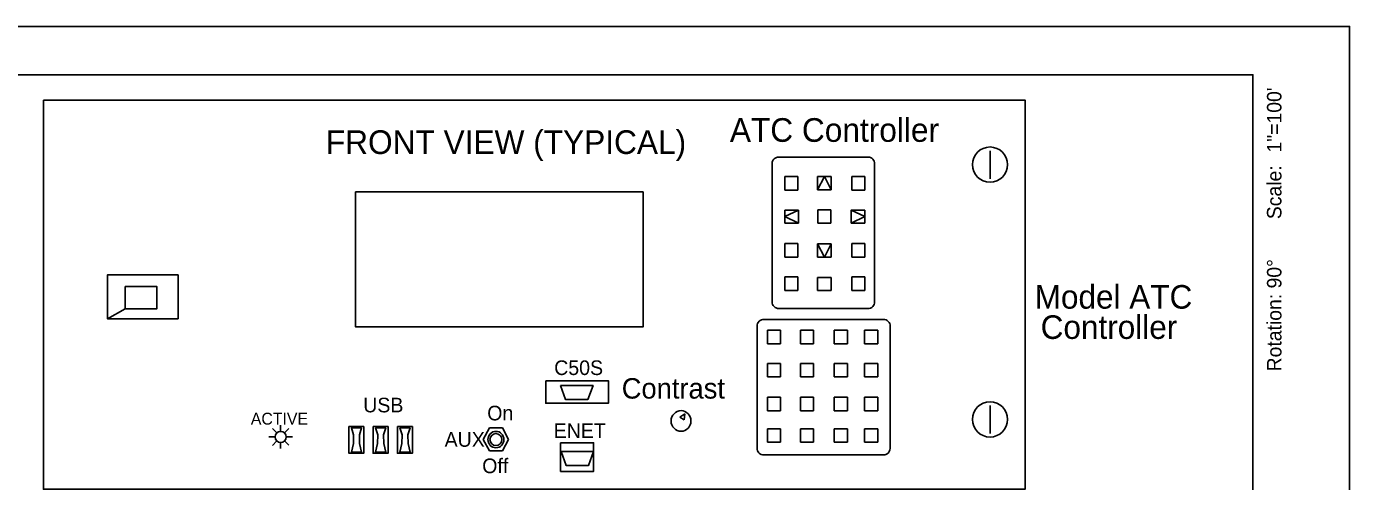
# Model space of a CAD drawing. Extents: x -9045 to 5486, y -3182 to 3962.
# Drawn here: x -2031 to -1345, y 1253 to 1489 of the extents above; entities that cross this region are included whole.
import ezdxf

# ---------------------------------------------------------------- set-up
doc = ezdxf.new("R2010")
doc.units = 0
for name, color, linetype in [('#plot_layout', 7, 'Continuous'), ('#plot_shape', 7, 'Continuous'), ('Level 15', 7, 'Continuous'), ('Level 16', 7, 'Continuous'), ('Level 5', 7, 'Continuous'), ('Level 6', 7, 'Continuous'), ('P_ODOT_PLAN_Border', 7, 'Continuous')]:
    doc.layers.add(name, color=color, linetype=linetype)

msp = doc.modelspace()

# ---------------------------------------------------------------- linework, layer by layer
at = {"layer": '#plot_shape'}
msp.add_lwpolyline([(-1345.42, -211.19), (-1345.42, 1488.81), (-2445.42, 1488.81), (-2445.42, -211.19)], close=True, dxfattribs=at)
at = {"layer": 'Level 15'}
for p, q in [((-2021.72, 1450.71), (-2021.72, 1450.71)), ((-2021.72, 1450.71), (-2021.72, 1450.71)), ((-1640.9, 1421.24), (-1594.75, 1421.24)), ((-1531.57, 1424.5), (-1531.57, 1409.95)), ((-1644.41, 1346.35), (-1644.41, 1417.85)), ((-1591.34, 1346.32), (-1591.34, 1417.72)), ((-1637.85, 1411.13), (-1631.08, 1411.13)), ((-1637.85, 1404.12), (-1637.85, 1411.13)), ((-1631.08, 1411.13), (-1631.08, 1404.12)), ((-1620.86, 1404.35), (-1620.86, 1411.13)), ((-1620.86, 1411.13), (-1613.85, 1411.13)), ((-1613.85, 1411.13), (-1613.85, 1404.35)), ((-1603.19, 1411.13), (-1596.42, 1411.13)), ((-1603.19, 1404.12), (-1603.19, 1411.13)), ((-1596.42, 1411.13), (-1596.42, 1404.12)), ((-1631.08, 1404.12), (-1637.85, 1404.12)), ((-1613.85, 1404.35), (-1620.86, 1404.35)), ((-1596.42, 1404.12), (-1603.19, 1404.12)), ((-1637.85, 1387.07), (-1637.85, 1393.84)), ((-1637.85, 1393.84), (-1630.84, 1393.84)), ((-1630.84, 1393.84), (-1630.84, 1387.07)), ((-1620.74, 1393.96), (-1613.97, 1393.96)), ((-1620.74, 1386.95), (-1620.74, 1393.96)), ((-1613.97, 1393.96), (-1613.97, 1386.95)), ((-1603.43, 1387.07), (-1603.43, 1393.84)), ((-1603.43, 1393.84), (-1596.42, 1393.84)), ((-1596.42, 1393.84), (-1596.42, 1387.07)), ((-1630.84, 1387.07), (-1637.85, 1387.07)), ((-1613.97, 1386.95), (-1620.74, 1386.95)), ((-1596.42, 1387.07), (-1603.43, 1387.07)), ((-1637.85, 1376.51), (-1631.08, 1376.51)), ((-1637.85, 1369.5), (-1637.85, 1376.51)), ((-1631.08, 1376.51), (-1631.08, 1369.5)), ((-1620.86, 1369.5), (-1620.86, 1376.27)), ((-1620.86, 1376.27), (-1613.85, 1376.27)), ((-1613.85, 1376.27), (-1613.85, 1369.5)), ((-1603.19, 1376.51), (-1596.42, 1376.51)), ((-1603.19, 1369.5), (-1603.19, 1376.51)), ((-1596.42, 1376.51), (-1596.42, 1369.5)), ((-1631.08, 1369.5), (-1637.85, 1369.5)), ((-1613.85, 1369.5), (-1620.86, 1369.5)), ((-1596.42, 1369.5), (-1603.19, 1369.5)), ((-1637.85, 1359.18), (-1631.08, 1359.18)), ((-1637.85, 1352.17), (-1637.85, 1359.18)), ((-1631.08, 1359.18), (-1631.08, 1352.17)), ((-1620.86, 1352.17), (-1620.86, 1358.94)), ((-1620.86, 1358.94), (-1613.85, 1358.94)), ((-1613.85, 1358.94), (-1613.85, 1352.17)), ((-1603.19, 1359.18), (-1596.42, 1359.18)), ((-1603.19, 1352.17), (-1603.19, 1359.18)), ((-1596.42, 1359.18), (-1596.42, 1352.17)), ((-1631.08, 1352.17), (-1637.85, 1352.17)), ((-1613.85, 1352.17), (-1620.86, 1352.17)), ((-1596.42, 1352.17), (-1603.19, 1352.17)), ((-1641, 1342.88), (-1594.78, 1342.88)), ((-1979.41, 1342.71), (-1988.59, 1337.56)), ((-1649.08, 1337.21), (-1586.69, 1337.21)), ((-1652.2, 1333.66), (-1652.2, 1270.61)), ((-1646.89, 1331.62), (-1640.12, 1331.62)), ((-1646.89, 1324.61), (-1646.89, 1331.62)), ((-1640.12, 1331.62), (-1640.12, 1324.61)), ((-1629.78, 1331.62), (-1623.01, 1331.62)), ((-1629.78, 1324.61), (-1629.78, 1331.62)), ((-1623.01, 1331.62), (-1623.01, 1324.61)), ((-1612.23, 1331.62), (-1605.46, 1331.62)), ((-1612.23, 1324.61), (-1612.23, 1331.62)), ((-1605.46, 1331.62), (-1605.46, 1324.61)), ((-1596.5, 1331.62), (-1589.73, 1331.62)), ((-1596.5, 1324.61), (-1596.5, 1331.62)), ((-1589.73, 1331.62), (-1589.73, 1324.61)), ((-1583.31, 1333.73), (-1583.31, 1270.49)), ((-1640.12, 1324.61), (-1646.89, 1324.61)), ((-1623.01, 1324.61), (-1629.78, 1324.61)), ((-1605.46, 1324.61), (-1612.23, 1324.61)), ((-1589.73, 1324.61), (-1596.5, 1324.61)), ((-1646.89, 1314.45), (-1640.12, 1314.45)), ((-1646.89, 1307.44), (-1646.89, 1314.45)), ((-1640.12, 1314.45), (-1640.12, 1307.44)), ((-1629.78, 1314.45), (-1623.01, 1314.45)), ((-1629.78, 1307.44), (-1629.78, 1314.45)), ((-1623.01, 1314.45), (-1623.01, 1307.44)), ((-1612.23, 1314.45), (-1605.46, 1314.45)), ((-1612.23, 1307.44), (-1612.23, 1314.45)), ((-1605.46, 1314.45), (-1605.46, 1307.44)), ((-1596.5, 1314.45), (-1589.73, 1314.45)), ((-1596.5, 1307.44), (-1596.5, 1314.45)), ((-1589.73, 1314.45), (-1589.73, 1307.44)), ((-1640.12, 1307.44), (-1646.89, 1307.44)), ((-1623.01, 1307.44), (-1629.78, 1307.44)), ((-1605.46, 1307.44), (-1612.23, 1307.44)), ((-1589.73, 1307.44), (-1596.5, 1307.44)), ((-1646.89, 1297), (-1640.12, 1297)), ((-1646.89, 1289.99), (-1646.89, 1297)), ((-1640.12, 1297), (-1640.12, 1289.99)), ((-1629.78, 1297), (-1623.01, 1297)), ((-1629.78, 1289.99), (-1629.78, 1297)), ((-1623.01, 1297), (-1623.01, 1289.99)), ((-1612.23, 1297), (-1605.46, 1297)), ((-1612.23, 1289.99), (-1612.23, 1297)), ((-1605.46, 1297), (-1605.46, 1289.99)), ((-1596.5, 1297), (-1589.73, 1297)), ((-1596.5, 1289.99), (-1596.5, 1297)), ((-1589.73, 1297), (-1589.73, 1289.99)), ((-1689.65, 1288.3), (-1692.17, 1286.72)), ((-1689.65, 1288.3), (-1692.17, 1286.72)), ((-1689.95, 1285.34), (-1689.65, 1288.29)), ((-1689.95, 1285.34), (-1689.65, 1288.29)), ((-1689.65, 1288.3), (-1689.88, 1287.93)), ((-1689.65, 1288.29), (-1689.65, 1288.3)), ((-1689.65, 1288.29), (-1689.65, 1288.3)), ((-1640.12, 1289.99), (-1646.89, 1289.99)), ((-1623.01, 1289.99), (-1629.78, 1289.99)), ((-1605.46, 1289.99), (-1612.23, 1289.99)), ((-1589.73, 1289.99), (-1596.5, 1289.99)), ((-1531.58, 1292.76), (-1531.58, 1278.21)), ((-1898.91, 1279.32), (-1898.91, 1282.48)), ((-1692.17, 1286.72), (-1689.95, 1285.34)), ((-1692.17, 1286.72), (-1689.95, 1285.34)), ((-1901.81, 1276.4), (-1904.98, 1276.4)), ((-1900.92, 1278.5), (-1903.12, 1280.77)), ((-1900.96, 1274.33), (-1903.11, 1272.01)), ((-1896.84, 1278.46), (-1894.75, 1280.83)), ((-1896.84, 1274.34), (-1894.62, 1272.1)), ((-1895.99, 1276.4), (-1892.83, 1276.4)), ((-1790.7, 1281.07), (-1794.04, 1275.08)), ((-1794.04, 1275.08), (-1790.7, 1269.15)), ((-1790.7, 1281.07), (-1784.11, 1281.07)), ((-1780.85, 1275.05), (-1784.11, 1281.07)), ((-1784.11, 1269.15), (-1780.85, 1275.05)), ((-1646.89, 1280.67), (-1640.12, 1280.67)), ((-1646.89, 1273.66), (-1646.89, 1280.67)), ((-1640.12, 1280.67), (-1640.12, 1273.66)), ((-1629.78, 1280.67), (-1623.01, 1280.67)), ((-1629.78, 1273.66), (-1629.78, 1280.67)), ((-1623.01, 1280.67), (-1623.01, 1273.66)), ((-1612.23, 1280.67), (-1605.46, 1280.67)), ((-1612.23, 1273.66), (-1612.23, 1280.67)), ((-1605.46, 1280.67), (-1605.46, 1273.66)), ((-1596.5, 1280.67), (-1589.73, 1280.67)), ((-1596.5, 1273.66), (-1596.5, 1280.67)), ((-1589.73, 1280.67), (-1589.73, 1273.66)), ((-1899.04, 1273.57), (-1899.04, 1270.4)), ((-1790.7, 1269.15), (-1784.11, 1269.15)), ((-1640.12, 1273.66), (-1646.89, 1273.66)), ((-1623.01, 1273.66), (-1629.78, 1273.66)), ((-1605.46, 1273.66), (-1612.23, 1273.66)), ((-1589.73, 1273.66), (-1596.5, 1273.66)), ((-1648.8, 1267.11), (-1586.61, 1267.11))]:
    msp.add_line(p, q, dxfattribs=at)
for points in [[(-2021.72, 1450.71), (-1513.46, 1450.71), (-1513.46, 1249.38), (-2021.72, 1249.38)], [(-1620.86, 1404.35), (-1617.36, 1411.13), (-1613.85, 1404.35)], [(-1860.1, 1403.2), (-1711.26, 1403.2), (-1711.26, 1333.35), (-1860.1, 1333.35)], [(-1630.84, 1393.84), (-1630.84, 1387.07), (-1637.85, 1390.46)], [(-1596.42, 1390.46), (-1603.43, 1387.07), (-1603.43, 1393.84)], [(-1603.43, 1393.84), (-1596.42, 1390.46), (-1603.43, 1387.07)], [(-1617.36, 1369.5), (-1620.86, 1376.27), (-1613.85, 1376.27)], [(-1620.86, 1376.27), (-1617.36, 1369.5), (-1613.85, 1376.27)], [(-1988.59, 1360.28), (-1951.98, 1360.28), (-1951.98, 1337.56), (-1988.59, 1337.56)], [(-1951.98, 1337.56), (-1951.98, 1360.28), (-1988.59, 1360.28), (-1988.59, 1337.56), (-1979.41, 1342.71), (-1979.41, 1354.24), (-1962.96, 1354.24), (-1962.96, 1342.71), (-1979.41, 1342.71), (-1988.59, 1337.56)], [(-1979.41, 1354.24), (-1962.96, 1354.24), (-1962.96, 1342.71), (-1979.41, 1342.71)], [(-1761.67, 1305.47), (-1729.15, 1305.49), (-1729.15, 1293.81), (-1761.67, 1293.84)], [(-1754.02, 1302.98), (-1737.13, 1302.96), (-1739.87, 1295.77), (-1751.34, 1295.77)], [(-1754.02, 1302.98), (-1737.13, 1302.96), (-1739.87, 1295.77), (-1751.34, 1295.77)], [(-1754.02, 1302.98), (-1737.13, 1302.96), (-1739.87, 1295.77), (-1751.34, 1295.77)], [(-1863.59, 1281.76), (-1855.87, 1281.76), (-1855.87, 1267.98), (-1863.59, 1267.98)], [(-1851.01, 1281.76), (-1843.3, 1281.76), (-1843.3, 1267.98), (-1851.01, 1267.98)], [(-1838.44, 1281.76), (-1830.72, 1281.76), (-1830.72, 1267.98), (-1838.44, 1267.98)], [(-1861.26, 1273.03), (-1861.22, 1277.49), (-1862.28, 1281.06), (-1857.05, 1281.06), (-1858.14, 1277.49), (-1858.04, 1273.03), (-1857.05, 1268.58), (-1862.28, 1268.58)], [(-1848.68, 1273.03), (-1848.65, 1277.49), (-1849.71, 1281.06), (-1844.48, 1281.06), (-1845.57, 1277.49), (-1845.47, 1273.03), (-1844.48, 1268.58), (-1849.71, 1268.58)], [(-1836.11, 1273.03), (-1836.07, 1277.49), (-1837.14, 1281.06), (-1831.91, 1281.06), (-1833, 1277.49), (-1832.9, 1273.03), (-1831.91, 1268.58), (-1837.14, 1268.58)], [(-1753.96, 1273.4), (-1736.86, 1273.4), (-1736.86, 1258.58), (-1753.96, 1258.58)], [(-1753.72, 1268.84), (-1736.83, 1268.82), (-1739.58, 1261.63), (-1751.04, 1261.63)]]:
    msp.add_lwpolyline(points, close=True, dxfattribs=at)
for centre, radius in [((-1531.58, 1417.33), 9.13), ((-1531.58, 1285.49), 9.13), ((-1898.9, 1276.4), 2.91), ((-1787.43, 1275.05), 3.09)]:
    msp.add_circle(centre, radius, dxfattribs=at)
for centre, radius, start, end in [((-1641, 1417.83), 3.41, 88.37874, 179.66934), ((-1594.76, 1417.81), 3.42, 358.48697, 89.77757), ((-1641, 1346.28), 3.4, 178.8196, 270.1102), ((-1594.73, 1346.28), 3.4, 269.31848, 0.60908), ((-1648.8, 1333.83), 3.4, 85.5154, 182.82683), ((-1586.7, 1333.82), 3.4, 358.59143, 89.88203), ((-1648.79, 1270.52), 3.41, 178.55696, 269.84756), ((-1586.69, 1270.5), 3.38, 268.64889, 359.93949)]:
    msp.add_arc(centre, radius, start, end, dxfattribs=at)
for centre, major_axis in [((-1691.58, 1284.68), (0, 5.33)), ((-1787.43, 1275.05), (0, 4.26))]:
    msp.add_ellipse(centre, major_axis=major_axis, ratio=0.965909, dxfattribs=at)
at = {"layer": 'Level 5'}
msp.add_line((-1395.42, 1463.81), (-1395.42, 1463.81), dxfattribs=at)
msp.add_line((-1395.42, 1463.81), (-1395.42, 1463.81), dxfattribs=at)
msp.add_line((-1395.42, 1463.81), (-1395.42, 1463.81), dxfattribs=at)
msp.add_line((-1395.42, 1463.81), (-1395.42, 1463.81), dxfattribs=at)
msp.add_line((-1395.42, 1463.81), (-1395.42, 1463.81), dxfattribs=at)
msp.add_line((-1395.42, 1463.81), (-1395.42, 1463.81), dxfattribs=at)
msp.add_line((-1395.42, 1463.81), (-1395.42, 1463.81), dxfattribs=at)
msp.add_line((-1395.42, 1463.81), (-1395.42, 1463.81), dxfattribs=at)
msp.add_line((-1395.42, 1463.81), (-1395.42, 1463.81), dxfattribs=at)
msp.add_line((-1395.42, 1463.81), (-1395.42, 1463.81), dxfattribs=at)
msp.add_line((-1395.42, 1463.81), (-1395.42, 1463.81), dxfattribs=at)
msp.add_line((-1395.42, 1463.81), (-1395.42, 1463.81), dxfattribs=at)
msp.add_line((-1395.42, 1463.81), (-1395.42, 1463.81), dxfattribs=at)
msp.add_line((-1395.42, 1463.81), (-1395.42, 1463.81), dxfattribs=at)
msp.add_line((-1395.42, 1463.81), (-1395.42, 1463.81), dxfattribs=at)
at = {"layer": 'Level 6'}
msp.add_lwpolyline([(-1395.42, -136.19), (-2395.42, -136.19), (-2395.42, 1463.81), (-1395.42, 1463.81)], close=True, dxfattribs=at)
at = {"layer": 'P_ODOT_PLAN_Border'}
msp.add_lwpolyline([(-1395.42, -136.19), (-1395.42, 1463.81), (-2395.42, 1463.81), (-2395.42, -136.19)], close=True, dxfattribs=at)

# ---------------------------------------------------------------- texts
at = {"layer": '#plot_layout'}
for s, p in [('1"=100\'', (-1380.68, 1423.6)), ('     Scale: ', (-1380.68, 1375.17)), ('Rotation: 90°', (-1380.68, 1310.32))]:
    msp.add_text(s, height=7.5, rotation=90, dxfattribs=at).set_placement(p)
at = {"layer": 'Level 15'}
for s, height, p in [('ATC Controller', 12.2491, (-1666.29, 1429.12)), ('FRONT VIEW (TYPICAL)', 12.2491, (-1875.5, 1422.83)), ('C50S', 7.571, (-1757.27, 1308.45)), ('Contrast', 10.58, (-1722.3, 1296.26)), ('USB', 7.571, (-1856.16, 1289.13)), ('ACTIVE', 6.132, (-1914.35, 1282.8)), ('On', 7.571, (-1791.95, 1284.98)), ('ENET', 7.571, (-1757.53, 1275.88)), ('AUX', 7.571, (-1814.01, 1271.32)), ('Off', 7.571, (-1794.53, 1257.67))]:
    msp.add_text(s, height=height, dxfattribs=at).set_placement(p)
at = {"layer": 'Level 16'}
for s, p in [('Model ATC', (-1508.45, 1342.8)), ('Controller', (-1505.36, 1327.14))]:
    msp.add_text(s, height=12.204, dxfattribs=at).set_placement(p)

doc.saveas('drawing.dxf')
